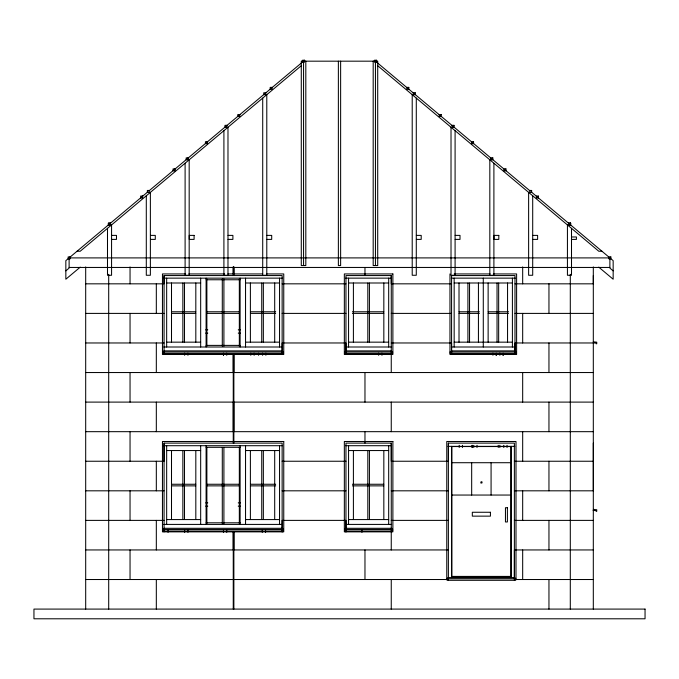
<?xml version="1.0" encoding="UTF-8"?>
<svg xmlns="http://www.w3.org/2000/svg" width="679" height="679" viewBox="0 0 679 679"><rect width="100%" height="100%" fill="white"/><g stroke="black" fill="none" stroke-linecap="round" stroke-linejoin="round"><path stroke-width="1.02" d="M514.376 580.299L514.376 443.115L448.378 443.115L448.378 461.245L391.274 461.245L391.274 443.115L345.967 443.115L345.967 531.852L345.967 520.386L282.133 520.386L282.133 531.852L282.133 443.115L164.072 443.115L164.072 461.245L85.69 461.245M451.577 283.83L391.274 283.83L391.274 275.564L345.967 275.564L345.967 354.446L345.967 342.971L282.133 342.971L282.133 354.446L282.133 275.564L164.072 275.564L164.072 283.83L85.69 283.83M233.253 402.104L233.253 431.674L85.69 431.674M233.253 275.564L233.253 267.45M233.865 402.104L233.865 431.674L593.31 431.674M233.865 275.564L233.865 267.45M593.31 443.115L593.31 490.815L514.376 490.815M593.31 275.564L593.31 283.83L514.988 283.83M68.46 258.453L65.838 260.651L65.838 279.222L80.249 267.127M69.835 257.29L108.861 224.545M110.363 223.289L148.081 191.631M149.363 190.561L303.555 61.178L303.555 265.557M301.289 65.727L80.215 251.238L77.05 251.238M65.838 270.862L69.114 268.112L69.114 257.901L609.886 257.901L609.886 268.112L613.162 270.862M111.636 235.392L116.482 235.392L116.482 239.398L111.636 239.398M150.441 235.392L155.287 235.392L155.287 239.398L150.441 239.398M228.042 235.392L232.897 235.392L232.897 239.398L228.042 239.398M266.847 235.392L271.702 235.392L271.702 239.398L266.847 239.398M416.354 235.392L421.201 235.392L421.201 239.398L416.354 239.398M455.159 235.392L460.006 235.392L460.006 239.398L455.159 239.398M532.769 235.392L537.615 235.392L537.615 239.398L532.769 239.398M571.574 236.971L576.42 236.971L576.42 239.398L571.574 239.398M601.95 251.238L598.785 251.238L377.711 65.727M69.114 267.45L609.886 267.45M185.664 273.943L162.459 273.943L162.459 354.446L283.754 354.446L283.754 273.943L266.872 273.943M188.821 273.943L224.69 273.943M227.847 273.943L262.654 273.943M454.192 273.943L490.162 273.943M493.336 273.943L516.609 273.943L516.609 354.446L449.965 354.446L449.965 273.943M163.749 278.144L282.456 278.144M345.645 278.144L391.596 278.144M451.255 278.144L515.319 278.144M206.102 279.765L240.111 279.765M166.661 282.999L200.67 282.999M245.543 282.999L279.544 282.999M348.556 282.999L388.685 282.999M454.166 282.999L512.407 282.999M282.133 283.83L345.967 283.83M171.592 311.771L195.739 311.771M206.874 311.771L239.331 311.771M250.475 311.771L275.666 311.771M352.435 311.771L383.762 311.771M459.063 311.771L479.408 311.771M488.184 311.771L508.52 311.771M85.69 313.401L164.072 313.401M171.592 313.384L195.739 313.384M206.874 313.384L239.331 313.384M250.475 313.384L275.666 313.384M282.133 313.401L345.967 313.401M352.435 313.384L383.762 313.384M391.274 313.401L451.577 313.401M459.063 313.384L479.408 313.384M488.184 313.384L508.52 313.384M514.988 313.401L593.31 313.401M205.695 329.85L207.782 329.85M238.253 329.85L240.341 329.85M205.695 333.117L207.782 333.117M238.253 333.117L240.341 333.117M166.661 342.157L200.67 342.157M245.543 342.157L279.544 342.157M348.556 342.157L388.685 342.157M454.166 342.157L512.407 342.157M85.69 342.971L164.072 342.971M391.274 342.971L451.577 342.971L451.577 354.446L451.577 275.564L514.988 275.564L514.988 354.446L514.988 342.971L596.103 342.971L596.103 343.744L596.748 343.744L596.748 342.191L593.31 341.826M206.102 345.39L240.111 345.39M163.749 347.003L282.456 347.003M345.645 347.003L391.596 347.003M451.255 347.003L515.319 347.003M163.834 350.882L282.371 350.882M345.713 350.882L391.52 350.882M451.331 350.882L515.234 350.882M164.072 351.68L162.782 351.68L162.782 353.598L283.432 353.598L283.432 351.68L282.133 351.68M345.967 351.68L344.677 351.68L344.677 353.598L392.564 353.598L392.564 351.68L391.274 351.68M451.577 351.68L450.287 351.68L450.287 353.598L516.286 353.598L516.286 351.68L514.988 351.68M162.782 352.053L283.432 352.053M344.677 352.053L392.564 352.053M450.287 352.053L516.286 352.053M85.69 372.542L233.253 372.542L233.253 354.446L233.253 443.115M593.31 372.542L233.865 372.542L233.865 354.446L233.865 443.115M85.69 402.104L593.31 402.104M163.749 445.704L282.456 445.704M345.645 445.704L391.596 445.704M447.987 446.349L514.767 446.349M206.102 447.317L240.111 447.317M166.661 450.55L200.67 450.55M245.543 450.55L279.544 450.55M348.556 450.55L388.685 450.55M282.133 461.245L345.967 461.245M514.376 461.245L593.31 461.245M451.807 462.713L510.947 462.713M171.592 484.254L195.739 484.254M206.874 484.254L239.331 484.254M250.475 484.254L275.666 484.254M352.435 484.254L383.762 484.254M171.592 485.867L195.739 485.867M206.874 485.867L239.331 485.867M250.475 485.867L275.666 485.867M352.435 485.867L383.762 485.867M85.69 490.815L164.072 490.815M282.133 490.815L345.967 490.815M391.274 490.815L448.378 490.815M451.807 495.05L510.947 495.05M205.695 502.884L207.782 502.884M238.236 502.884L240.332 502.884M205.695 506.144L207.782 506.144M238.236 506.144L240.332 506.118M593.123 510.523L596.103 510.523L596.103 511.304L596.748 511.304L596.748 509.751L593.31 509.377M166.661 519.571L200.67 519.571M245.543 519.571L279.544 519.571M348.556 519.571L388.685 519.571M85.69 520.386L164.072 520.386M391.274 520.386L448.378 520.386M514.376 520.386L593.31 520.386M206.102 522.805L240.111 522.805M163.749 524.417L282.456 524.417M345.645 524.417L391.596 524.417M163.834 528.296L282.371 528.296M345.713 528.296L391.52 528.296M164.072 529.094L162.782 529.094L162.782 531.012L283.432 531.012L283.432 529.094L282.133 529.094M345.967 529.094L344.677 529.094L344.677 531.012L392.564 531.012L392.564 529.094L391.274 529.094M162.782 529.459L283.432 529.459M344.677 529.459L392.564 529.459M85.69 549.948L233.253 549.948L233.253 531.852L233.253 609.088M448.378 549.948L233.865 549.948L233.865 531.852L233.865 609.088M593.31 549.948L514.376 549.948L514.376 578.466L515.667 578.372L515.667 580.299L447.088 580.299L447.088 578.372L448.378 578.372M451.611 576.607L511.143 576.607M447.987 577.583L514.767 577.583M447.088 578.746L515.667 578.746M85.69 579.518L447.486 579.518M515.089 579.518L593.31 579.518M529.637 190.561L375.445 61.178L375.445 265.557M530.919 191.631L568.637 223.289M570.139 224.545L609.165 257.29M610.54 258.453L613.162 260.651L613.162 279.222L598.751 267.127M593.31 266.932L593.31 609.088M571.506 228.339L571.506 275.267L567.432 275.267L567.432 224.927M570.301 274.324L570.301 609.088M548.955 283.83L548.955 313.401M548.955 342.971L548.955 372.542M548.955 402.104L548.955 431.674M548.955 461.245L548.955 490.815M548.955 520.386L548.955 549.948M548.955 579.518L548.955 609.088M532.701 195.781L532.701 275.267L528.627 275.267L528.627 192.361M522.677 266.932L522.677 283.83M522.677 313.401L522.677 342.971M522.677 372.542L522.677 402.104M522.677 431.674L522.677 461.245M522.677 490.815L522.677 520.386M522.677 549.948L522.677 579.518M515.998 579.518L515.998 441.503L446.765 441.503L446.765 579.518M512.407 278.144L512.407 347.003M511.143 446.349L511.143 577.583M507.553 282.999L507.553 342.157M507.035 445.331L507.035 447.503M503.801 445.331L503.801 447.503M499.854 353.046L499.854 355.304M499.854 445.28L499.854 447.512M498.658 283.084L498.658 342.072M498.208 445.305L498.242 447.486M497.036 283.084L497.036 342.072M493.896 163.223L493.896 275.267L489.822 275.267L489.822 159.803M492.937 353.139L492.937 355.261M491.078 462.713L491.078 495.05M488.133 282.999L488.133 342.157M483.287 278.144L483.287 347.003M478.432 282.999L478.432 342.157M477.031 445.305L476.998 447.486M473.764 445.382L473.764 447.486M472.143 445.382L472.143 447.486M472.117 445.305L472.117 447.402M471.676 462.713L471.676 495.05M469.537 283.084L469.537 342.072M467.916 283.084L467.916 342.072M462.475 445.305L462.441 447.486M459.208 445.305L459.208 447.486M459.012 282.999L459.012 342.157M455.091 130.665L455.091 275.267L451.017 275.267L451.017 127.245M454.166 278.144L454.166 347.003M451.611 446.349L451.611 577.583M448.378 443.115L448.378 580.299M416.286 98.099L416.286 275.267L412.212 275.267L412.212 94.687M391.274 275.564L391.257 372.542M391.257 402.104L391.257 431.674M391.274 443.115L391.257 549.948M391.257 579.518L391.257 609.088M388.685 278.144L388.685 347.003M388.685 445.704L388.685 524.417M383.83 282.999L383.83 342.157M383.83 450.55L383.83 519.571M381.929 353.139L381.963 355.304M378.695 353.139L378.67 355.304M377.388 61.246L373.509 61.246M373.187 61.178L373.187 265.557L377.711 265.557L377.711 61.178L301.289 61.178L301.289 265.557L305.813 265.557L305.813 61.178M369.427 283.084L369.427 342.072M369.427 450.644L369.427 519.477M367.814 283.084L367.814 342.072M367.814 450.644L367.814 519.477M364.971 267.45L364.971 275.564M364.971 372.542L364.971 402.104M364.971 431.674L364.971 443.115M364.971 549.948L364.971 579.518M361.941 530.223L361.941 532.319M353.403 282.999L353.403 342.157M353.403 450.55L353.403 519.571M348.556 278.144L348.556 347.003M348.556 445.704L348.556 524.417M340.629 61.178L340.629 265.557L338.371 265.557L338.371 61.178M305.491 61.246L301.612 61.246M279.544 278.144L279.544 347.003M279.544 445.704L279.544 524.417M274.698 282.999L274.698 342.157M274.698 450.55L274.698 519.571M266.788 94.687L266.788 275.267L262.714 275.267L262.714 98.099M265.871 353.139L265.871 355.261M265.548 530.223L265.548 532.319M263.35 283.084L263.35 342.072M263.35 450.644L263.35 519.477M262.637 353.139L262.603 355.304M262.255 530.223L262.255 532.319M261.738 283.084L261.738 342.072M261.738 450.644L261.738 519.477M258.597 353.19L258.597 355.304M254.065 353.139L254.133 355.304M250.831 353.139L250.797 355.304M250.39 282.999L250.39 342.157M250.39 450.55L250.39 519.571M245.543 278.144L245.543 347.003M245.543 445.704L245.543 524.417M240.111 278.144L240.111 347.003M240.111 445.704L240.111 524.417M239.331 278.925L239.331 346.231M239.331 447.537L239.331 523.645M233.865 266.711L233.865 273.976M233.253 266.711L233.253 273.976M227.983 127.245L227.983 275.267L223.909 275.267L223.909 130.665M226.718 353.139L226.752 355.304M226.752 530.223L226.752 532.319M223.909 278.925L223.909 346.231M223.909 447.537L223.909 523.645M223.45 530.223L223.45 532.319M222.296 278.925L222.296 346.231M222.296 447.537L222.296 523.645M206.874 278.925L206.874 346.231M206.874 447.537L206.874 523.645M206.102 278.144L206.102 347.003M206.102 445.704L206.102 524.417M200.67 278.144L200.67 347.003M200.67 445.704L200.67 524.417M195.815 282.999L195.815 342.157M195.815 450.55L195.815 519.571M189.178 159.803L189.178 275.267L185.104 275.267L185.104 163.223M187.913 353.139L187.947 355.304M187.947 530.223L187.947 532.319M184.68 353.139L184.646 355.304M184.646 530.223L184.646 532.319M184.476 283.084L184.476 342.072M184.476 450.644L184.476 519.477M182.855 283.084L182.855 342.072M182.855 450.644L182.855 519.477M171.507 282.999L171.507 342.157M171.507 450.55L171.507 519.571M168.053 530.223L168.053 532.319M166.661 278.144L166.661 347.003M166.661 445.704L166.661 524.417M164.072 275.564L164.072 354.446M164.072 443.115L164.072 531.852M156.323 283.83L156.323 313.401M156.323 342.971L156.323 372.542M156.323 402.104L156.323 431.674M156.323 461.245L156.323 490.815M156.323 520.386L156.323 549.948M156.323 579.518L156.323 609.088M150.373 192.361L150.373 275.267L146.299 275.267L146.299 195.781M130.045 266.932L130.045 283.83M130.045 313.401L130.045 342.971M130.045 372.542L130.045 402.104M130.045 431.674L130.045 461.245M130.045 490.815L130.045 520.386M130.045 549.948L130.045 579.518M111.568 224.927L111.568 275.267L107.494 275.267L107.494 228.339M108.699 274.324L108.699 609.088M85.69 266.932L85.69 609.088M304.523 60.21L302.579 60.21L302.579 62.154L304.523 62.154L304.523 60.21M376.421 60.21L374.477 60.21L374.477 62.154L376.421 62.154L376.421 60.21M272.143 87.379L270.2 87.379L270.2 89.322L272.143 89.322L272.143 87.379M408.8 87.379L406.857 87.379L406.857 89.322L408.8 89.322L408.8 87.379M265.718 92.768L263.775 92.768L263.775 94.712L265.718 94.712L265.718 92.768M415.225 92.768L413.282 92.768L413.282 94.712L415.225 94.712L415.225 92.768M239.763 114.556L237.82 114.556L237.82 116.491L239.763 116.491L239.763 114.556M441.18 114.556L439.237 114.556L439.237 116.491L441.18 116.491L441.18 114.556M226.913 125.335L224.978 125.335L224.978 127.27L226.913 127.27L226.913 125.335M454.022 125.335L452.087 125.335L452.087 127.27L454.022 127.27L454.022 125.335M207.384 141.724L205.44 141.724L205.44 143.668L207.384 143.668L207.384 141.724M473.56 141.724L471.616 141.724L471.616 143.668L473.56 143.668L473.56 141.724M188.108 157.893L186.173 157.893L186.173 159.837L188.108 159.837L188.108 157.893M492.827 157.893L490.892 157.893L490.892 159.837L492.827 159.837L492.827 157.893M174.995 168.893L173.06 168.893L173.06 170.836L174.995 170.836L174.995 168.893M505.94 168.893L504.005 168.893L504.005 170.836L505.94 170.836L505.94 168.893M149.304 190.451L147.368 190.451L147.368 192.395L149.304 192.395L149.304 190.451M531.632 190.451L529.696 190.451L529.696 192.395L531.632 192.395L531.632 190.451M142.615 196.061L140.68 196.061L140.68 198.005L142.615 198.005L142.615 196.061M538.32 196.061L536.385 196.061L536.385 198.005L538.32 198.005L538.32 196.061M110.499 223.018L108.564 223.018L108.564 224.953L110.499 224.953L110.499 223.018M570.436 223.018L568.501 223.018L568.501 224.953L570.436 224.953L570.436 223.018M110.236 223.238L108.292 223.238L108.292 225.173L110.236 225.173L110.236 223.238M570.708 223.238L568.764 223.238L568.764 225.173L570.708 225.173L570.708 223.238M194.092 235.392L189.246 235.392L189.246 239.398L194.092 239.398L194.092 235.392M498.81 235.392L493.964 235.392L493.964 239.398L498.81 239.398L498.81 235.392M70.081 256.925L68.146 256.925L68.146 258.869L70.081 258.869L70.081 256.925M610.854 256.925L608.919 256.925L608.919 258.869L610.854 258.869L610.854 256.925M392.886 273.943L344.346 273.943L344.346 354.446L392.886 354.446L392.886 273.943M283.754 441.503L162.459 441.503L162.459 531.852L283.754 531.852L283.754 441.503M392.886 441.503L344.346 441.503L344.346 531.852L392.886 531.852L392.886 441.503M510.947 446.544L451.807 446.544L451.807 576.412L510.947 576.412L510.947 446.544M481.895 481.988L480.859 481.988L480.859 483.024L481.895 483.024L481.895 481.988M507.391 507.731L505.456 507.731L505.456 521.964L507.391 521.964L507.391 507.731M490.433 512.263L472.321 512.263L472.321 516.142L490.433 516.142L490.433 512.263M645.05 609.088L33.95 609.088L33.95 618.79L645.05 618.79L645.05 609.088M503.122 355.304L503.122 353.19L503.088 355.261M496.205 355.304L496.205 353.19L496.171 355.261M223.484 355.261L223.484 353.139L223.45 355.304"/></g></svg>
